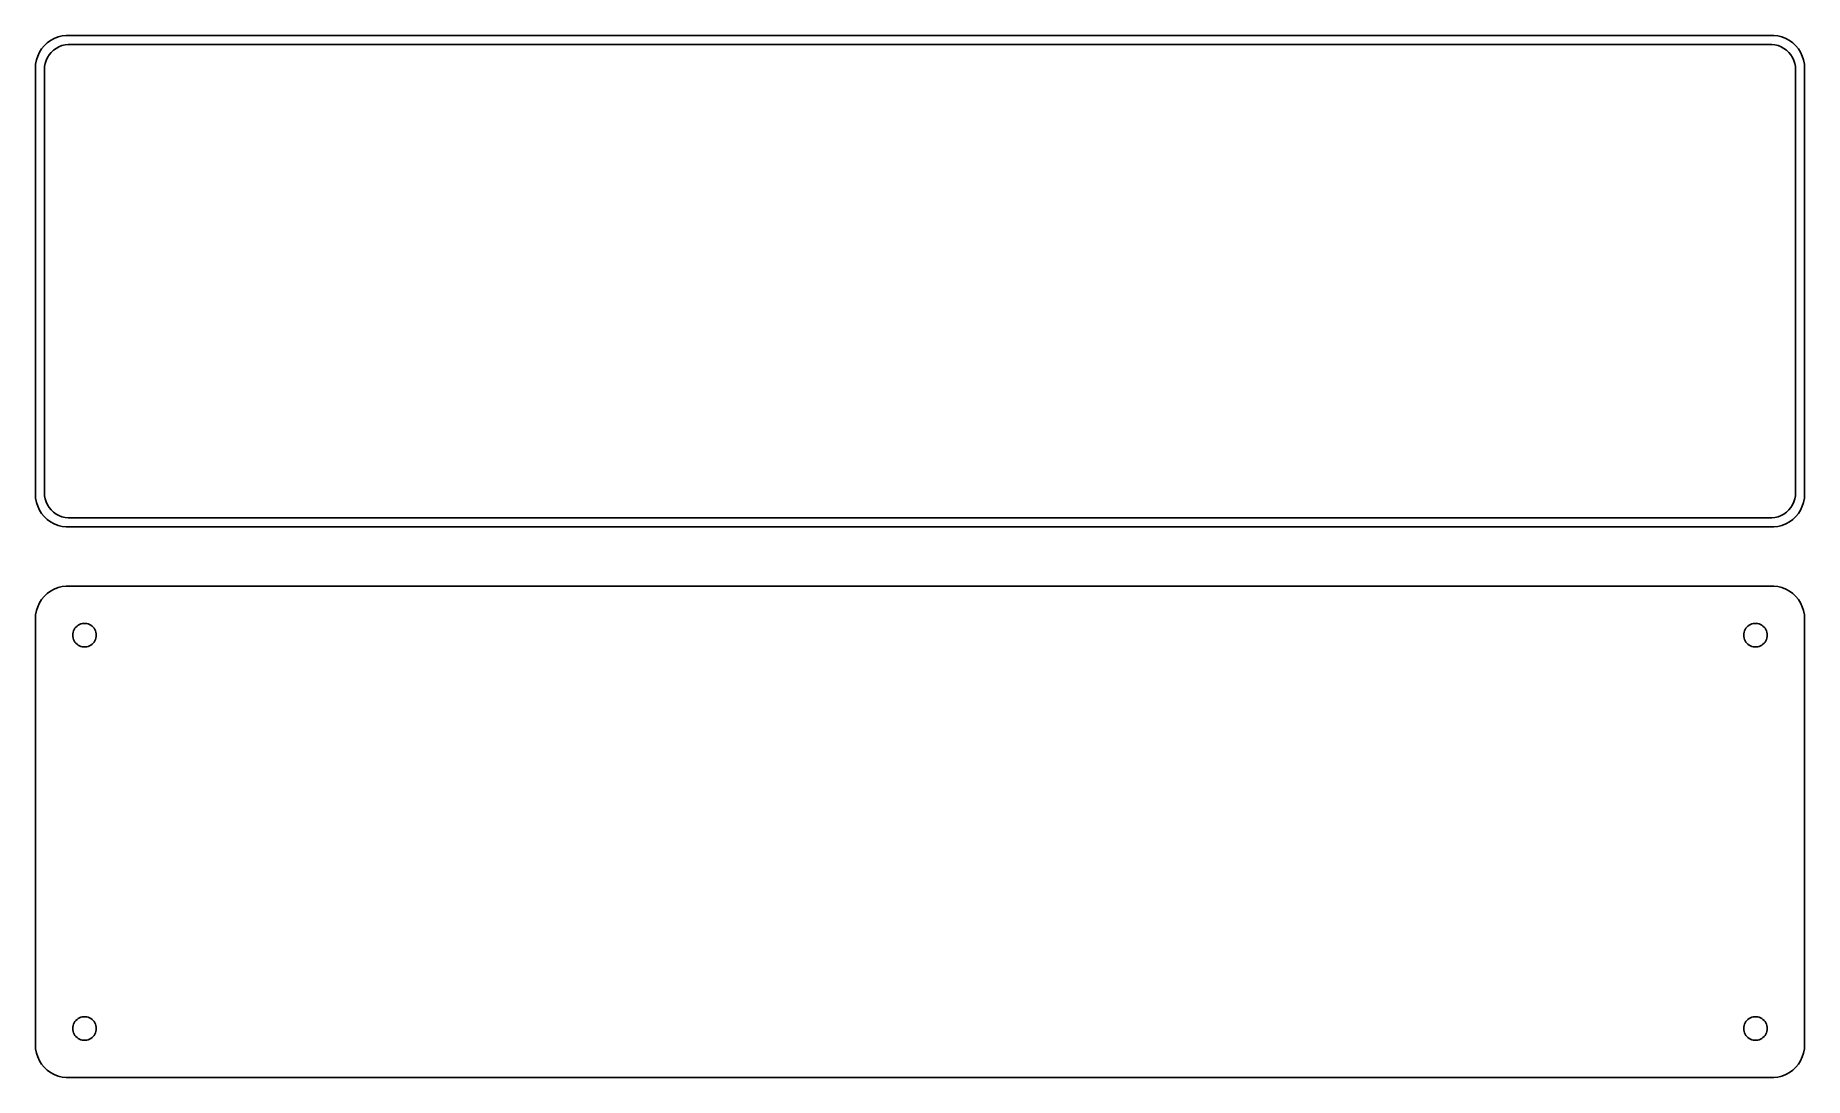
# Model space of a CAD drawing. Header units: metres. Extents: x -135 to 135, y 47 to 205.
import ezdxf

# ---------------------------------------------------------------- set-up
doc = ezdxf.new("R2010")
doc.units = ezdxf.units.M

msp = doc.modelspace()

# ---------------------------------------------------------------- linework, layer by layer
for p, q in [((-131.545, 205.255), (-132.129, 205.024)), ((-130.937, 205.411), (-131.545, 205.255)), ((-130.314, 205.49), (-130.937, 205.411)), ((130.314, 205.49), (-130.314, 205.49)), ((130.937, 205.411), (130.314, 205.49)), ((131.545, 205.255), (130.937, 205.411)), ((132.129, 205.024), (131.545, 205.255)), ((-134.382, 202.909), (-134.649, 202.341)), ((-134.045, 203.439), (-134.382, 202.909)), ((-133.645, 203.923), (-134.045, 203.439)), ((-133.187, 204.353), (-133.645, 203.923)), ((-132.679, 204.722), (-133.187, 204.353)), ((-133.141, 202.114), (-132.88, 202.524)), ((-132.88, 202.524), (-132.571, 202.899)), ((-132.129, 205.024), (-132.679, 204.722)), ((-132.571, 202.899), (-132.216, 203.231)), ((-132.216, 203.231), (-131.823, 203.517)), ((-131.823, 203.517), (-131.398, 203.751)), ((-131.398, 203.751), (-130.946, 203.93)), ((-130.946, 203.93), (-130.475, 204.051)), ((-130.475, 204.051), (-129.993, 204.112)), ((-129.993, 204.112), (129.993, 204.112)), ((129.993, 204.112), (130.475, 204.051)), ((130.475, 204.051), (130.946, 203.93)), ((130.946, 203.93), (131.398, 203.751)), ((131.398, 203.751), (131.823, 203.517)), ((131.823, 203.517), (132.216, 203.231)), ((132.679, 204.722), (132.129, 205.024)), ((132.216, 203.231), (132.571, 202.899)), ((132.571, 202.899), (132.88, 202.524)), ((133.187, 204.353), (132.679, 204.722)), ((132.88, 202.524), (133.141, 202.114)), ((133.645, 203.923), (133.187, 204.353)), ((134.045, 203.439), (133.645, 203.923)), ((134.382, 202.909), (134.045, 203.439)), ((134.649, 202.341), (134.382, 202.909)), ((-134.961, 201.127), (-135, 200.5)), ((-135, 200.5), (-135, 135.5)), ((-134.843, 201.743), (-134.961, 201.127)), ((-134.649, 202.341), (-134.843, 201.743)), ((-133.619, 200.25), (-133.589, 200.735)), ((-133.619, 135.75), (-133.619, 200.25)), ((-133.589, 200.735), (-133.498, 201.212)), ((-133.498, 201.212), (-133.348, 201.674)), ((-133.348, 201.674), (-133.141, 202.114)), ((133.141, 202.114), (133.348, 201.674)), ((133.348, 201.674), (133.498, 201.212)), ((133.498, 201.212), (133.589, 200.735)), ((133.589, 200.735), (133.619, 200.25)), ((133.619, 200.25), (133.619, 135.75)), ((134.843, 201.743), (134.649, 202.341)), ((134.961, 201.127), (134.843, 201.743)), ((135, 200.5), (134.961, 201.127)), ((135, 135.5), (135, 200.5)), ((-135, 135.5), (-134.961, 134.873)), ((-133.589, 135.265), (-133.619, 135.75)), ((-133.498, 134.788), (-133.589, 135.265)), ((133.589, 135.265), (133.498, 134.788)), ((133.619, 135.75), (133.589, 135.265)), ((134.961, 134.873), (135, 135.5)), ((-134.961, 134.873), (-134.843, 134.257)), ((-134.843, 134.257), (-134.649, 133.659)), ((-134.649, 133.659), (-134.382, 133.091)), ((-134.382, 133.091), (-134.045, 132.561)), ((-134.045, 132.561), (-133.645, 132.077)), ((-133.348, 134.326), (-133.498, 134.788)), ((-133.141, 133.886), (-133.348, 134.326)), ((-132.88, 133.476), (-133.141, 133.886)), ((-132.571, 133.101), (-132.88, 133.476)), ((-132.216, 132.769), (-132.571, 133.101)), ((-131.823, 132.483), (-132.216, 132.769)), ((-131.398, 132.249), (-131.823, 132.483)), ((131.823, 132.483), (131.398, 132.249)), ((132.216, 132.769), (131.823, 132.483)), ((132.571, 133.101), (132.216, 132.769)), ((132.88, 133.476), (132.571, 133.101)), ((133.141, 133.886), (132.88, 133.476)), ((133.348, 134.326), (133.141, 133.886)), ((133.498, 134.788), (133.348, 134.326)), ((133.645, 132.077), (134.045, 132.561)), ((134.045, 132.561), (134.382, 133.091)), ((134.382, 133.091), (134.649, 133.659)), ((134.649, 133.659), (134.843, 134.257)), ((134.843, 134.257), (134.961, 134.873)), ((-133.645, 132.077), (-133.187, 131.647)), ((-133.187, 131.647), (-132.679, 131.278)), ((-132.679, 131.278), (-132.129, 130.976)), ((-132.129, 130.976), (-131.545, 130.745)), ((-131.545, 130.745), (-130.937, 130.589)), ((-130.946, 132.07), (-131.398, 132.249)), ((-130.475, 131.949), (-130.946, 132.07)), ((-130.937, 130.589), (-130.314, 130.51)), ((-129.993, 131.888), (-130.475, 131.949)), ((-130.314, 130.51), (130.314, 130.51)), ((129.993, 131.888), (-129.993, 131.888)), ((130.475, 131.949), (129.993, 131.888)), ((130.314, 130.51), (130.937, 130.589)), ((130.946, 132.07), (130.475, 131.949)), ((130.937, 130.589), (131.545, 130.745)), ((131.398, 132.249), (130.946, 132.07)), ((131.545, 130.745), (132.129, 130.976)), ((132.129, 130.976), (132.679, 131.278)), ((132.679, 131.278), (133.187, 131.647)), ((133.187, 131.647), (133.645, 132.077)), ((-134.382, 118.909), (-134.649, 118.341)), ((-134.045, 119.439), (-134.382, 118.909)), ((-133.645, 119.923), (-134.045, 119.439)), ((-133.187, 120.353), (-133.645, 119.923)), ((-132.679, 120.722), (-133.187, 120.353)), ((-132.129, 121.024), (-132.679, 120.722)), ((-131.545, 121.255), (-132.129, 121.024)), ((-130.937, 121.411), (-131.545, 121.255)), ((-130.314, 121.49), (-130.937, 121.411)), ((130.314, 121.49), (-130.314, 121.49)), ((130.937, 121.411), (130.314, 121.49)), ((131.545, 121.255), (130.937, 121.411)), ((132.129, 121.024), (131.545, 121.255)), ((132.679, 120.722), (132.129, 121.024)), ((133.187, 120.353), (132.679, 120.722)), ((133.645, 119.923), (133.187, 120.353)), ((134.045, 119.439), (133.645, 119.923)), ((134.382, 118.909), (134.045, 119.439)), ((134.649, 118.341), (134.382, 118.909)), ((-134.961, 117.127), (-135, 116.5)), ((-135, 116.5), (-135, 51.5)), ((-134.843, 117.743), (-134.961, 117.127)), ((-134.649, 118.341), (-134.843, 117.743)), ((134.843, 117.743), (134.649, 118.341)), ((134.961, 117.127), (134.843, 117.743)), ((135, 116.5), (134.961, 117.127)), ((135, 51.5), (135, 116.5)), ((-129.3, 114), (-129.286, 114.226)), ((-129.286, 113.774), (-129.3, 114)), ((-129.286, 114.226), (-129.243, 114.448)), ((-129.243, 113.552), (-129.286, 113.774)), ((-129.243, 114.448), (-129.174, 114.663)), ((-129.174, 113.337), (-129.243, 113.552)), ((-129.174, 114.663), (-129.077, 114.867)), ((-129.077, 114.867), (-128.956, 115.058)), ((-128.956, 115.058), (-128.812, 115.232)), ((-128.812, 115.232), (-128.647, 115.387)), ((-128.647, 115.387), (-128.464, 115.52)), ((-128.464, 115.52), (-128.266, 115.629)), ((-128.266, 115.629), (-128.056, 115.712)), ((-128.056, 115.712), (-127.837, 115.768)), ((-127.837, 115.768), (-127.613, 115.796)), ((-127.613, 115.796), (-127.387, 115.796)), ((-127.387, 115.796), (-127.163, 115.768)), ((-127.163, 115.768), (-126.944, 115.712)), ((-126.944, 115.712), (-126.734, 115.629)), ((-126.734, 115.629), (-126.536, 115.52)), ((-126.536, 115.52), (-126.353, 115.387)), ((-126.353, 115.387), (-126.188, 115.232)), ((-126.188, 115.232), (-126.044, 115.058)), ((-126.044, 115.058), (-125.923, 114.867)), ((-125.923, 114.867), (-125.826, 114.663)), ((-125.826, 114.663), (-125.757, 114.448)), ((-125.757, 113.552), (-125.826, 113.337)), ((-125.757, 114.448), (-125.714, 114.226)), ((-125.714, 113.774), (-125.757, 113.552)), ((-125.714, 114.226), (-125.7, 114)), ((-125.7, 114), (-125.714, 113.774)), ((125.7, 114), (125.714, 114.226)), ((125.714, 113.774), (125.7, 114)), ((125.714, 114.226), (125.757, 114.448)), ((125.757, 113.552), (125.714, 113.774)), ((125.757, 114.448), (125.826, 114.663)), ((125.826, 113.337), (125.757, 113.552)), ((125.826, 114.663), (125.923, 114.867)), ((125.923, 114.867), (126.044, 115.058)), ((126.044, 115.058), (126.188, 115.232)), ((126.188, 115.232), (126.353, 115.387)), ((126.353, 115.387), (126.536, 115.52)), ((126.536, 115.52), (126.734, 115.629)), ((126.734, 115.629), (126.944, 115.712)), ((126.944, 115.712), (127.163, 115.768)), ((127.163, 115.768), (127.387, 115.796)), ((127.387, 115.796), (127.613, 115.796)), ((127.613, 115.796), (127.837, 115.768)), ((127.837, 115.768), (128.056, 115.712)), ((128.056, 115.712), (128.266, 115.629)), ((128.266, 115.629), (128.464, 115.52)), ((128.464, 115.52), (128.647, 115.387)), ((128.647, 115.387), (128.812, 115.232)), ((128.812, 115.232), (128.956, 115.058)), ((128.956, 115.058), (129.077, 114.867)), ((129.077, 114.867), (129.174, 114.663)), ((129.174, 114.663), (129.243, 114.448)), ((129.243, 113.552), (129.174, 113.337)), ((129.243, 114.448), (129.286, 114.226)), ((129.286, 113.774), (129.243, 113.552)), ((129.286, 114.226), (129.3, 114)), ((129.3, 114), (129.286, 113.774)), ((-129.077, 113.133), (-129.174, 113.337)), ((-128.956, 112.942), (-129.077, 113.133)), ((-128.812, 112.768), (-128.956, 112.942)), ((-128.647, 112.613), (-128.812, 112.768)), ((-128.464, 112.48), (-128.647, 112.613)), ((-128.266, 112.371), (-128.464, 112.48)), ((-128.056, 112.288), (-128.266, 112.371)), ((-127.837, 112.232), (-128.056, 112.288)), ((-127.613, 112.204), (-127.837, 112.232)), ((-127.387, 112.204), (-127.613, 112.204)), ((-127.163, 112.232), (-127.387, 112.204)), ((-126.944, 112.288), (-127.163, 112.232)), ((-126.734, 112.371), (-126.944, 112.288)), ((-126.536, 112.48), (-126.734, 112.371)), ((-126.353, 112.613), (-126.536, 112.48)), ((-126.188, 112.768), (-126.353, 112.613)), ((-126.044, 112.942), (-126.188, 112.768)), ((-125.923, 113.133), (-126.044, 112.942)), ((-125.826, 113.337), (-125.923, 113.133)), ((125.923, 113.133), (125.826, 113.337)), ((126.044, 112.942), (125.923, 113.133)), ((126.188, 112.768), (126.044, 112.942)), ((126.353, 112.613), (126.188, 112.768)), ((126.536, 112.48), (126.353, 112.613)), ((126.734, 112.371), (126.536, 112.48)), ((126.944, 112.288), (126.734, 112.371)), ((127.163, 112.232), (126.944, 112.288)), ((127.387, 112.204), (127.163, 112.232)), ((127.613, 112.204), (127.387, 112.204)), ((127.837, 112.232), (127.613, 112.204)), ((128.056, 112.288), (127.837, 112.232)), ((128.266, 112.371), (128.056, 112.288)), ((128.464, 112.48), (128.266, 112.371)), ((128.647, 112.613), (128.464, 112.48)), ((128.812, 112.768), (128.647, 112.613)), ((128.956, 112.942), (128.812, 112.768)), ((129.077, 113.133), (128.956, 112.942)), ((129.174, 113.337), (129.077, 113.133)), ((-129.3, 54), (-129.286, 54.2256)), ((-129.286, 53.7744), (-129.3, 54)), ((-129.286, 54.2256), (-129.243, 54.4476)), ((-129.243, 54.4476), (-129.174, 54.6626)), ((-129.174, 54.6626), (-129.077, 54.8672)), ((-129.077, 54.8672), (-128.956, 55.058)), ((-128.956, 55.058), (-128.812, 55.2322)), ((-128.812, 55.2322), (-128.647, 55.3869)), ((-128.647, 55.3869), (-128.464, 55.5198)), ((-128.464, 55.5198), (-128.266, 55.6287)), ((-128.266, 55.6287), (-128.056, 55.7119)), ((-128.056, 55.7119), (-127.837, 55.7681)), ((-127.837, 55.7681), (-127.613, 55.7964)), ((-127.613, 55.7964), (-127.387, 55.7964)), ((-127.387, 55.7964), (-127.163, 55.7681)), ((-127.163, 55.7681), (-126.944, 55.7119)), ((-126.944, 55.7119), (-126.734, 55.6287)), ((-126.734, 55.6287), (-126.536, 55.5198)), ((-126.536, 55.5198), (-126.353, 55.3869)), ((-126.353, 55.3869), (-126.188, 55.2322)), ((-126.188, 55.2322), (-126.044, 55.058)), ((-126.044, 55.058), (-125.923, 54.8672)), ((-125.923, 54.8672), (-125.826, 54.6626)), ((-125.826, 54.6626), (-125.757, 54.4476)), ((-125.757, 54.4476), (-125.714, 54.2256)), ((-125.714, 54.2256), (-125.7, 54)), ((-125.7, 54), (-125.714, 53.7744)), ((125.7, 54), (125.714, 54.2256)), ((125.714, 53.7744), (125.7, 54)), ((125.714, 54.2256), (125.757, 54.4476)), ((125.757, 54.4476), (125.826, 54.6626)), ((125.826, 54.6626), (125.923, 54.8672)), ((125.923, 54.8672), (126.044, 55.058)), ((126.044, 55.058), (126.188, 55.2322)), ((126.188, 55.2322), (126.353, 55.3869)), ((126.353, 55.3869), (126.536, 55.5198)), ((126.536, 55.5198), (126.734, 55.6287)), ((126.734, 55.6287), (126.944, 55.7119)), ((126.944, 55.7119), (127.163, 55.7681)), ((127.163, 55.7681), (127.387, 55.7964)), ((127.387, 55.7964), (127.613, 55.7964)), ((127.613, 55.7964), (127.837, 55.7681)), ((127.837, 55.7681), (128.056, 55.7119)), ((128.056, 55.7119), (128.266, 55.6287)), ((128.266, 55.6287), (128.464, 55.5198)), ((128.464, 55.5198), (128.647, 55.3869)), ((128.647, 55.3869), (128.812, 55.2322)), ((128.812, 55.2322), (128.956, 55.058)), ((128.956, 55.058), (129.077, 54.8672)), ((129.077, 54.8672), (129.174, 54.6626)), ((129.174, 54.6626), (129.243, 54.4476)), ((129.243, 54.4476), (129.286, 54.2256)), ((129.286, 54.2256), (129.3, 54)), ((129.3, 54), (129.286, 53.7744)), ((-135, 51.5), (-134.961, 50.8733)), ((-129.243, 53.5524), (-129.286, 53.7744)), ((-129.174, 53.3374), (-129.243, 53.5524)), ((-129.077, 53.1328), (-129.174, 53.3374)), ((-128.956, 52.942), (-129.077, 53.1328)), ((-128.812, 52.7678), (-128.956, 52.942)), ((-128.647, 52.6131), (-128.812, 52.7678)), ((-128.464, 52.4802), (-128.647, 52.6131)), ((-128.266, 52.3713), (-128.464, 52.4802)), ((-128.056, 52.2881), (-128.266, 52.3713)), ((-127.837, 52.2319), (-128.056, 52.2881)), ((-127.613, 52.2036), (-127.837, 52.2319)), ((-127.387, 52.2036), (-127.613, 52.2036)), ((-127.163, 52.2319), (-127.387, 52.2036)), ((-126.944, 52.2881), (-127.163, 52.2319)), ((-126.734, 52.3713), (-126.944, 52.2881)), ((-126.536, 52.4802), (-126.734, 52.3713)), ((-126.353, 52.6131), (-126.536, 52.4802)), ((-126.188, 52.7678), (-126.353, 52.6131)), ((-126.044, 52.942), (-126.188, 52.7678)), ((-125.923, 53.1328), (-126.044, 52.942)), ((-125.826, 53.3374), (-125.923, 53.1328)), ((-125.757, 53.5524), (-125.826, 53.3374)), ((-125.714, 53.7744), (-125.757, 53.5524)), ((125.757, 53.5524), (125.714, 53.7744)), ((125.826, 53.3374), (125.757, 53.5524)), ((125.923, 53.1328), (125.826, 53.3374)), ((126.044, 52.942), (125.923, 53.1328)), ((126.188, 52.7678), (126.044, 52.942)), ((126.353, 52.6131), (126.188, 52.7678)), ((126.536, 52.4802), (126.353, 52.6131)), ((126.734, 52.3713), (126.536, 52.4802)), ((126.944, 52.2881), (126.734, 52.3713)), ((127.163, 52.2319), (126.944, 52.2881)), ((127.387, 52.2036), (127.163, 52.2319)), ((127.613, 52.2036), (127.387, 52.2036)), ((127.837, 52.2319), (127.613, 52.2036)), ((128.056, 52.2881), (127.837, 52.2319)), ((128.266, 52.3713), (128.056, 52.2881)), ((128.464, 52.4802), (128.266, 52.3713)), ((128.647, 52.6131), (128.464, 52.4802)), ((128.812, 52.7678), (128.647, 52.6131)), ((128.956, 52.942), (128.812, 52.7678)), ((129.077, 53.1328), (128.956, 52.942)), ((129.174, 53.3374), (129.077, 53.1328)), ((129.243, 53.5524), (129.174, 53.3374)), ((129.286, 53.7744), (129.243, 53.5524)), ((134.961, 50.8733), (135, 51.5)), ((-134.961, 50.8733), (-134.843, 50.2566)), ((-134.843, 50.2566), (-134.649, 49.6594)), ((-134.649, 49.6594), (-134.382, 49.0912)), ((-134.382, 49.0912), (-134.045, 48.5611)), ((134.045, 48.5611), (134.382, 49.0912)), ((134.382, 49.0912), (134.649, 49.6594)), ((134.649, 49.6594), (134.843, 50.2566)), ((134.843, 50.2566), (134.961, 50.8733)), ((-134.045, 48.5611), (-133.645, 48.0773)), ((-133.645, 48.0773), (-133.187, 47.6474)), ((-133.187, 47.6474), (-132.679, 47.2784)), ((-132.679, 47.2784), (-132.129, 46.9759)), ((-132.129, 46.9759), (-131.545, 46.7447)), ((-131.545, 46.7447), (-130.937, 46.5886)), ((-130.937, 46.5886), (-130.314, 46.5099)), ((-130.314, 46.5099), (130.314, 46.5099)), ((130.314, 46.5099), (130.937, 46.5886)), ((130.937, 46.5886), (131.545, 46.7447)), ((131.545, 46.7447), (132.129, 46.9759)), ((132.129, 46.9759), (132.679, 47.2784)), ((132.679, 47.2784), (133.187, 47.6474)), ((133.187, 47.6474), (133.645, 48.0773)), ((133.645, 48.0773), (134.045, 48.5611))]:
    msp.add_line(p, q)

doc.saveas('drawing.dxf')
